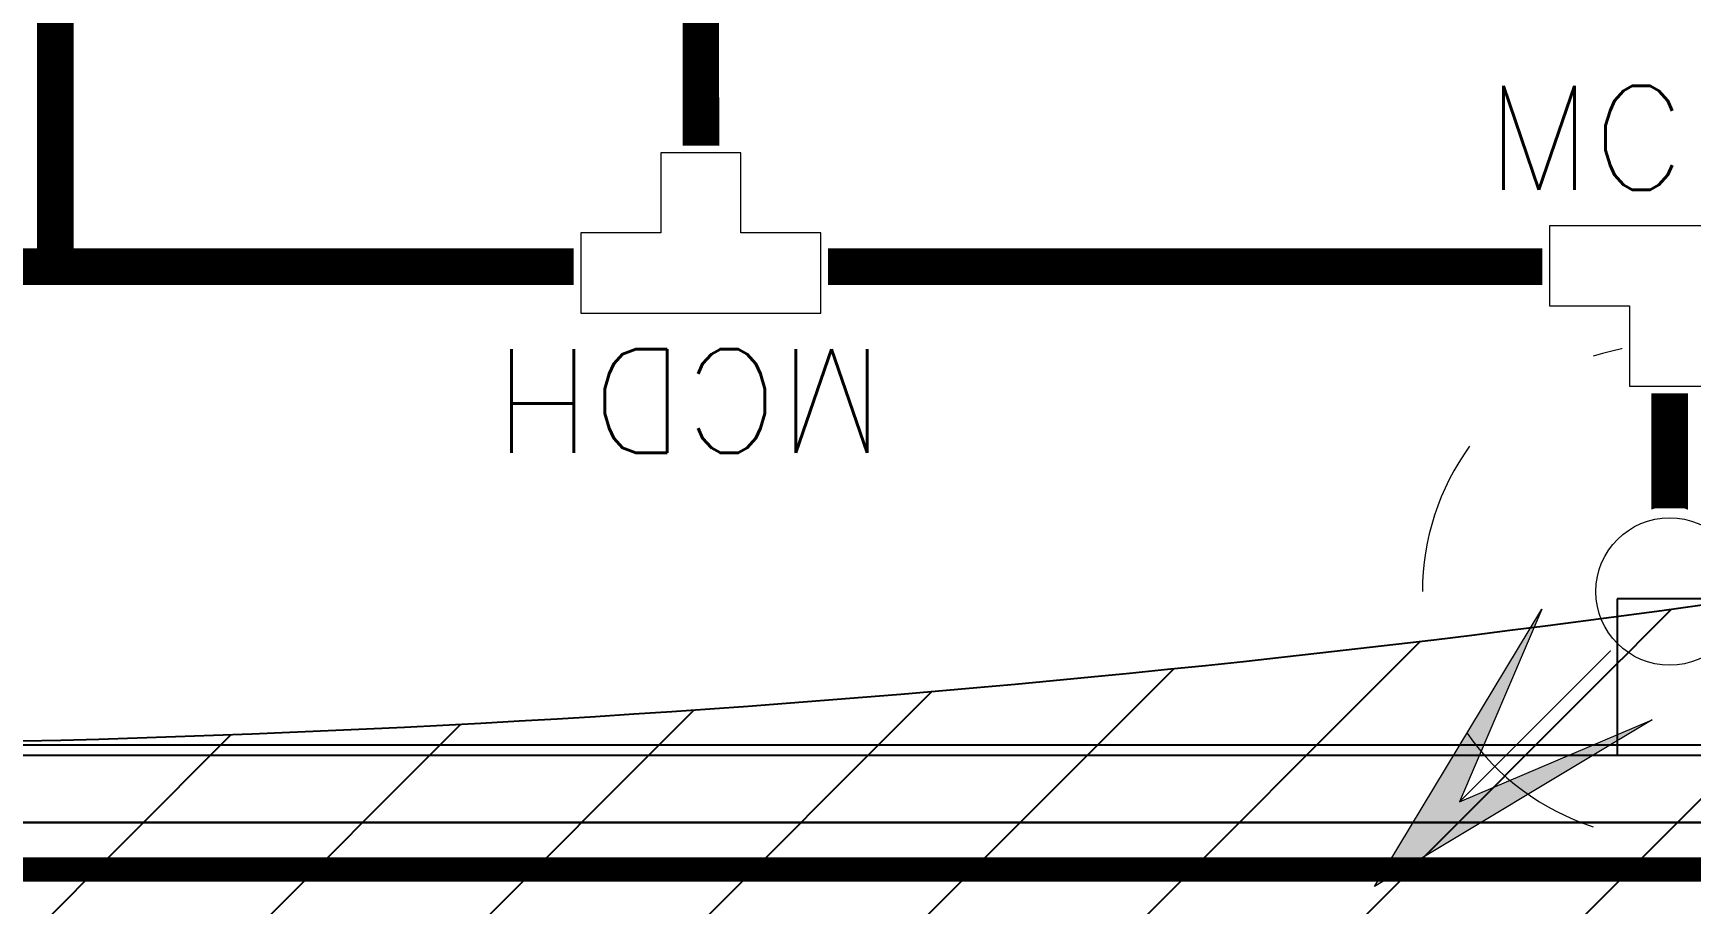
# Model space of a CAD drawing. Header units: millimetres. Extents: x -107267 to 109426, y -98906 to 83910.
# Drawn here: x -7410 to -4013, y -166 to 1616 of the extents above; entities that cross this region are included whole.
import ezdxf
from ezdxf.enums import TextEntityAlignment as Align

# ---------------------------------------------------------------- set-up
doc = ezdxf.new("R2010")
doc.units = ezdxf.units.MM
doc.linetypes.add('ACAD_ISO10W100', pattern=[18, 12, -3, 0, -3])
doc.linetypes.add('ACAD_ISO12W100', pattern=[21, 12, -3, 0, -3, 0, -3])
for name, color, linetype in [('00 - ZONA DE PROTEÇÃO', 4, 'Continuous'), ('00 - Zona de proteção 2d', 4, 'Continuous'), ('Front View-MISC', 7, 'Continuous'), ('Front View-STEEL', 9, 'Continuous'), ('Top (Plan) View-MISC', 7, 'Continuous')]:
    doc.layers.add(name, color=color, linetype=linetype)
for name, color, linetype, lineweight in [('000-M3G-MALHA NOVA', 5, 'ACAD_ISO10W100', 0), ('00_m3g_spda.capt_novo', 5, 'Continuous', 9), ('00_m3g_spda_ater_cabo50', 1, 'Continuous', 9)]:
    doc.layers.add(name, color=color, linetype=linetype, lineweight=lineweight)
doc.styles.add('PDR2.0', font='romans.shx', dxfattribs={"height": 2})

# ---------------------------------------------------------------- blocks, each defined once
blk = doc.blocks.new('*U24')
at = {"lineweight": 9, "style": 'PDR2.0'}
blk.add_text('MCDH', height=1.7, dxfattribs=at).set_placement((-3.015, 1.248))
at = {"color": 255, "lineweight": 0}
blk.add_wipeout([(-2.085, 0.773), (-2.085, -0.773), (-0.773, -0.773), (-0.773, -2.085), (0.773, -2.085), (0.773, -0.773), (2.085, -0.773), (2.085, 0.773)], dxfattribs=at)
at = {"lineweight": 9}
blk.add_lwpolyline([(-0.656, -0.656), (-0.656, -1.968), (0.656, -1.968), (0.656, -0.656), (1.968, -0.656), (1.968, 0.656), (0.656, 0.656), (-0.656, 0.656), (-1.968, 0.656), (-1.968, -0.656)], close=True, dxfattribs=at)
blk = doc.blocks.new('*U274')
at = {"lineweight": 9}
h = blk.add_hatch(color=256, dxfattribs=at)
h.dxf.hatch_style = 1
h.paths.add_polyline_path([(-4.834, -4.833), (-2.095, -0.287), (-3.443, -3.444), (-0.284, -2.101)])
for p, q in [((0, 0), (3.796, 3.792)), ((-3.443, -3.444), (-0.854, -0.856))]:
    blk.add_line(p, q, dxfattribs=at)
blk.add_lwpolyline([(-4.834, -4.833), (-2.095, -0.287), (-3.443, -3.444), (-0.284, -2.101)], close=True, dxfattribs=at)
for start, end in [(72, 108), (144, 180), (0, 36), (214.9534, 252), (288, 324)]:
    blk.add_arc((0, 0), 4.051, start, end, dxfattribs=at)
at = {"layer": '00_m3g_spda_ater_cabo50', "linetype": 'ACAD_ISO12W100', "ltscale": 75, "const_width": 0.375}
blk.add_lwpolyline([(0, 0), (-0.597, 0)], dxfattribs=at)
blk.add_attdef('METROS', text='', height=1.7).set_placement((-4.913, 3.845), align=Align.BOTTOM_LEFT)
at = {"color": 255, "lineweight": 0}
blk.add_wipeout([(0.24, -1.362), (0.692, -1.198), (1.059, -0.889), (1.3, -0.473), (1.383, 0), (1.3, 0.473), (1.059, 0.889), (0.692, 1.198), (0.24, 1.362), (-0.24, 1.362), (-0.692, 1.198), (-1.059, 0.889), (-1.3, 0.473), (-1.383, 0), (-1.3, -0.473), (-1.059, -0.889), (-0.692, -1.198), (-0.24, -1.362)], dxfattribs=at)
at = {"lineweight": 9}
blk.add_circle((0, 0), 1.208, dxfattribs=at)
blk = doc.blocks.new('*U326')
at = {"layer": 'Top (Plan) View-MISC', "color": 0, "linetype": 'ByBlock', "lineweight": -2}
for p, q in [((-3964.8, 458.1), (-4164.8, 458.1)), ((-4164.8, 458.1), (-4164.8, 138.1)), ((-3964.8, 138.1), (-3964.8, 458.1))]:
    blk.add_line(p, q, dxfattribs=at)
blk = doc.blocks.new('*U482')
at = {"layer": 'Top (Plan) View-MISC', "color": 0, "linetype": 'ByBlock', "lineweight": -2}
blk.add_line((-21187.7, 138.1), (23428.9, 138.1), dxfattribs=at)
blk = doc.blocks.new('*U1067')
at = {"layer": 'Top (Plan) View-MISC', "color": 0, "linetype": 'ByBlock', "lineweight": -2}
blk.add_line((23207.9, 158.1), (-17567.7, 158.1), dxfattribs=at)
blk = doc.blocks.new('*U1206')
at = {"layer": 'Front View-MISC', "color": 0, "linetype": 'ByBlock', "lineweight": -2}
for p, q in [((-4164.5, 0, 3450), (-3964.5, 0, 3450)), ((-4164.5, 0), (-4164.5, 0, 3450)), ((-3964.5, 0, 1321.3), (-3964.5, 0, 3450))]:
    blk.add_line(p, q, dxfattribs=at)
blk = doc.blocks.new('*U1213')
at = {"layer": 'Front View-MISC', "color": 0, "linetype": 'ByBlock', "lineweight": -2}
for p, q in [((-8464, 0, 3172), (-4165.6, 0, 3172)), ((-4165.6, 0, 1272), (-8464, 0, 1272)), ((-4165.6, 0, 3172), (-4165.6, 0, 1272))]:
    blk.add_line(p, q, dxfattribs=at)
blk = doc.blocks.new('*U1222')
at = {"layer": 'Front View-MISC', "color": 0, "linetype": 'ByBlock', "lineweight": -2}
for p, q in [((-13407.5, 0, 3450), (23648.9, 0, 3450)), ((-13407.5, 0, 4300), (23648.9, 0, 4300))]:
    blk.add_line(p, q, dxfattribs=at)
blk = doc.blocks.new('*U1247')
at = {"layer": 'Front View-MISC', "color": 0, "linetype": 'ByBlock', "lineweight": -2}
for p, q in [((-4164.5, 0, 3172), (-8464, 0, 3172)), ((-7429, 0, 2237), (-6339, 0, 2237)), ((-7429, 0, 3102), (-6339, 0, 3102)), ((-5199, 0, 2187), (-7429, 0, 2187)), ((-6339, 0, 2237), (-6339, 0, 3102)), ((-6289, 0, 2237), (-5199, 0, 2237)), ((-6289, 0, 3102), (-6289, 0, 2237)), ((-6289, 0, 3102), (-5199, 0, 3102)), ((-5199, 0, 1322), (-5149, 0, 1322)), ((-5199, 0, 1322), (-5199, 0, 2187)), ((-5199, 0, 2237), (-5199, 0, 3102)), ((-5149, 0, 2187), (-5149, 0, 1322)), ((-4234, 0, 2187), (-5149, 0, 2187)), ((-5149, 0, 3102), (-5149, 0, 2237)), ((-5149, 0, 3102), (-4234, 0, 3102)), ((-5149, 0, 2237), (-4234, 0, 2237)), ((-4234, 0, 1322), (-4164.5, 0, 1322)), ((-4234, 0, 2187), (-4234, 0, 1322)), ((-4234, 0, 3102), (-4234, 0, 2237))]:
    blk.add_line(p, q, dxfattribs=at)
blk = doc.blocks.new('*U1248')
at = {"layer": 'Front View-MISC', "color": 0, "linetype": 'ByBlock', "lineweight": -2}
for p, q in [((-4165.6, 0, 1272), (-8464.5, 0, 1272)), ((-8464.5, 0, 1322), (-4165.6, 0, 1322)), ((-4165.6, 0, 1322), (-4165.6, 0, 1272))]:
    blk.add_line(p, q, dxfattribs=at)
blk = doc.blocks.new('*U1249')
at = {"layer": 'Front View-MISC', "color": 0, "linetype": 'ByBlock', "lineweight": -2}
for p, q in [((-6339, 0, 1322), (-6339, 0, 2237)), ((-6289, 0, 1322), (-6339, 0, 1322)), ((-6339, 0, 2237), (-6289, 0, 2237)), ((-6289, 0, 2237), (-6289, 0, 1322))]:
    blk.add_line(p, q, dxfattribs=at)
blk = doc.blocks.new('*U1306')
at = {"layer": 'Front View-MISC', "color": 0, "linetype": 'ByBlock', "lineweight": -2}
for p, q in [((-7396.7, 0, 5158), (-7356, 0, 5158)), ((-7334.8, 0, 5158), (-7294.1, 0, 5158)), ((-7272.9, 0, 5158), (-7232.2, 0, 5158)), ((-7211, 0, 5158), (-7170.3, 0, 5158)), ((-7149.1, 0, 5158), (-7108.4, 0, 5158)), ((-7087.2, 0, 5158), (-7046.5, 0, 5158)), ((-7025.3, 0, 5158), (-6984.6, 0, 5158)), ((-6963.4, 0, 5158), (-6922.7, 0, 5158)), ((-6901.5, 0, 5158), (-6860.8, 0, 5158)), ((-6839.6, 0, 5158), (-6798.9, 0, 5158)), ((-6777.7, 0, 5158), (-6737, 0, 5158)), ((-6715.8, 0, 5158), (-6675.1, 0, 5158)), ((-6653.9, 0, 5158), (-6613.2, 0, 5158)), ((-6592, 0, 5158), (-6551.3, 0, 5158)), ((-6530.1, 0, 5158), (-6489.4, 0, 5158)), ((-6468.2, 0, 5158), (-6427.5, 0, 5158)), ((-6406.3, 0, 5158), (-6365.6, 0, 5158)), ((-6344.4, 0, 5158), (-6303.7, 0, 5158)), ((-6282.5, 0, 5158), (-6241.9, 0, 5158)), ((-6220.6, 0, 5158), (-6180, 0, 5158)), ((-6158.7, 0, 5158), (-6118.1, 0, 5158)), ((-6096.8, 0, 5158), (-6056.2, 0, 5158)), ((-6034.9, 0, 5158), (-5994.3, 0, 5158)), ((-5973, 0, 5158), (-5932.4, 0, 5158)), ((-5911.1, 0, 5158), (-5870.5, 0, 5158)), ((-5849.3, 0, 5158), (-5808.6, 0, 5158)), ((-5787.4, 0, 5158), (-5746.7, 0, 5158)), ((-5725.5, 0, 5158), (-5684.8, 0, 5158)), ((-5663.6, 0, 5158), (-5622.9, 0, 5158)), ((-5601.7, 0, 5158), (-5561, 0, 5158)), ((-5539.8, 0, 5158), (-5499.1, 0, 5158)), ((-5477.9, 0, 5158), (-5437.2, 0, 5158)), ((-5416, 0, 5158), (-5375.3, 0, 5158)), ((-5354.1, 0, 5158), (-5313.4, 0, 5158)), ((-5292.2, 0, 5158), (-5251.5, 0, 5158)), ((-5230.3, 0, 5158), (-5189.6, 0, 5158)), ((-5168.4, 0, 5158), (-5127.7, 0, 5158)), ((-5106.5, 0, 5158), (-5065.8, 0, 5158)), ((-5044.6, 0, 5158), (-5003.9, 0, 5158)), ((-4982.7, 0, 5158), (-4942, 0, 5158)), ((-4920.8, 0, 5158), (-4880.1, 0, 5158)), ((-4858.9, 0, 5158), (-4818.2, 0, 5158)), ((-4797, 0, 5158), (-4756.3, 0, 5158)), ((-4735.1, 0, 5158), (-4694.4, 0, 5158)), ((-4673.2, 0, 5158), (-4632.5, 0, 5158)), ((-4611.3, 0, 5158), (-4570.6, 0, 5158)), ((-4549.4, 0, 5158), (-4508.7, 0, 5158)), ((-4487.5, 0, 5158), (-4446.8, 0, 5158)), ((-4425.6, 0, 5158), (-4384.9, 0, 5158)), ((-4363.7, 0, 5158), (-4323, 0, 5158)), ((-4301.8, 0, 5158), (-4261.1, 0, 5158)), ((-4239.9, 0, 5158), (-4199.2, 0, 5158)), ((-4178, 0, 5158), (-4137.3, 0, 5158)), ((-4116.1, 0, 5158), (-4075.4, 0, 5158)), ((-4054.2, 0, 5158), (-4013.5, 0, 5158))]:
    blk.add_line(p, q, dxfattribs=at)
blk = doc.blocks.new('*U1753')
at = {"layer": 'Front View-MISC', "color": 0, "linetype": 'ByBlock', "lineweight": -2}
for p, q in [((-4075.4, 0, 5166.4), (-4075.4, 0, 4300)), ((-4075.4, 0, 5166.4), (-4054.2, 0, 5166.4)), ((-4054.2, 0, 5166.4), (-4054.2, 0, 4300))]:
    blk.add_line(p, q, dxfattribs=at)
blk = doc.blocks.new('*U1754')
at = {"layer": 'Front View-MISC', "color": 0, "linetype": 'ByBlock', "lineweight": -2}
for p, q in [((-4137.3, 0, 5166.4), (-4137.3, 0, 4300)), ((-4137.3, 0, 5166.4), (-4116.1, 0, 5166.4)), ((-4116.1, 0, 5166.4), (-4116.1, 0, 4300))]:
    blk.add_line(p, q, dxfattribs=at)
blk = doc.blocks.new('*U1755')
at = {"layer": 'Front View-MISC', "color": 0, "linetype": 'ByBlock', "lineweight": -2}
for p, q in [((-4199.2, 0, 5166.4), (-4199.2, 0, 4300)), ((-4199.2, 0, 5166.4), (-4178, 0, 5166.4)), ((-4178, 0, 5166.4), (-4178, 0, 4300))]:
    blk.add_line(p, q, dxfattribs=at)
blk = doc.blocks.new('*U1756')
at = {"layer": 'Front View-MISC', "color": 0, "linetype": 'ByBlock', "lineweight": -2}
for p, q in [((-4261.1, 0, 5166.4), (-4261.1, 0, 4300)), ((-4261.1, 0, 5166.4), (-4239.9, 0, 5166.4)), ((-4239.9, 0, 5166.4), (-4239.9, 0, 4300))]:
    blk.add_line(p, q, dxfattribs=at)
blk = doc.blocks.new('*U1757')
at = {"layer": 'Front View-MISC', "color": 0, "linetype": 'ByBlock', "lineweight": -2}
for p, q in [((-4323, 0, 5166.4), (-4323, 0, 4300)), ((-4323, 0, 5166.4), (-4301.8, 0, 5166.4)), ((-4301.8, 0, 5166.4), (-4301.8, 0, 4300))]:
    blk.add_line(p, q, dxfattribs=at)
blk = doc.blocks.new('*U1758')
at = {"layer": 'Front View-MISC', "color": 0, "linetype": 'ByBlock', "lineweight": -2}
for p, q in [((-4384.9, 0, 5166.4), (-4384.9, 0, 4300)), ((-4384.9, 0, 5166.4), (-4363.7, 0, 5166.4)), ((-4363.7, 0, 5166.4), (-4363.7, 0, 4300))]:
    blk.add_line(p, q, dxfattribs=at)
blk = doc.blocks.new('*U1759')
at = {"layer": 'Front View-MISC', "color": 0, "linetype": 'ByBlock', "lineweight": -2}
for p, q in [((-4446.8, 0, 5166.4), (-4446.8, 0, 4300)), ((-4446.8, 0, 5166.4), (-4425.6, 0, 5166.4)), ((-4425.6, 0, 5166.4), (-4425.6, 0, 4300))]:
    blk.add_line(p, q, dxfattribs=at)
blk = doc.blocks.new('*U1760')
at = {"layer": 'Front View-MISC', "color": 0, "linetype": 'ByBlock', "lineweight": -2}
for p, q in [((-4508.7, 0, 5166.4), (-4508.7, 0, 4300)), ((-4508.7, 0, 5166.4), (-4487.5, 0, 5166.4)), ((-4487.5, 0, 5166.4), (-4487.5, 0, 4300))]:
    blk.add_line(p, q, dxfattribs=at)
blk = doc.blocks.new('*U1761')
at = {"layer": 'Front View-MISC', "color": 0, "linetype": 'ByBlock', "lineweight": -2}
for p, q in [((-4570.6, 0, 5166.4), (-4570.6, 0, 4300)), ((-4570.6, 0, 5166.4), (-4549.4, 0, 5166.4)), ((-4549.4, 0, 5166.4), (-4549.4, 0, 4300))]:
    blk.add_line(p, q, dxfattribs=at)
blk = doc.blocks.new('*U1762')
at = {"layer": 'Front View-MISC', "color": 0, "linetype": 'ByBlock', "lineweight": -2}
for p, q in [((-4632.5, 0, 5166.4), (-4632.5, 0, 4300)), ((-4632.5, 0, 5166.4), (-4611.3, 0, 5166.4)), ((-4611.3, 0, 5166.4), (-4611.3, 0, 4300))]:
    blk.add_line(p, q, dxfattribs=at)
blk = doc.blocks.new('*U1763')
at = {"layer": 'Front View-MISC', "color": 0, "linetype": 'ByBlock', "lineweight": -2}
for p, q in [((-4694.4, 0, 5166.4), (-4694.4, 0, 4300)), ((-4694.4, 0, 5166.4), (-4673.2, 0, 5166.4)), ((-4673.2, 0, 5166.4), (-4673.2, 0, 4300))]:
    blk.add_line(p, q, dxfattribs=at)
blk = doc.blocks.new('*U1764')
at = {"layer": 'Front View-MISC', "color": 0, "linetype": 'ByBlock', "lineweight": -2}
for p, q in [((-4756.3, 0, 5166.4), (-4756.3, 0, 4300)), ((-4756.3, 0, 5166.4), (-4735.1, 0, 5166.4)), ((-4735.1, 0, 5166.4), (-4735.1, 0, 4300))]:
    blk.add_line(p, q, dxfattribs=at)
blk = doc.blocks.new('*U1765')
at = {"layer": 'Front View-MISC', "color": 0, "linetype": 'ByBlock', "lineweight": -2}
for p, q in [((-4818.2, 0, 5166.4), (-4818.2, 0, 4300)), ((-4818.2, 0, 5166.4), (-4797, 0, 5166.4)), ((-4797, 0, 5166.4), (-4797, 0, 4300))]:
    blk.add_line(p, q, dxfattribs=at)
blk = doc.blocks.new('*U1766')
at = {"layer": 'Front View-MISC', "color": 0, "linetype": 'ByBlock', "lineweight": -2}
for p, q in [((-4880.1, 0, 5166.4), (-4880.1, 0, 4300)), ((-4880.1, 0, 5166.4), (-4858.9, 0, 5166.4)), ((-4858.9, 0, 5166.4), (-4858.9, 0, 4300))]:
    blk.add_line(p, q, dxfattribs=at)
blk = doc.blocks.new('*U1767')
at = {"layer": 'Front View-MISC', "color": 0, "linetype": 'ByBlock', "lineweight": -2}
for p, q in [((-4942, 0, 5166.4), (-4942, 0, 4300)), ((-4942, 0, 5166.4), (-4920.8, 0, 5166.4)), ((-4920.8, 0, 5166.4), (-4920.8, 0, 4300))]:
    blk.add_line(p, q, dxfattribs=at)
blk = doc.blocks.new('*U1768')
at = {"layer": 'Front View-MISC', "color": 0, "linetype": 'ByBlock', "lineweight": -2}
for p, q in [((-5003.9, 0, 5166.4), (-5003.9, 0, 4300)), ((-5003.9, 0, 5166.4), (-4982.7, 0, 5166.4)), ((-4982.7, 0, 5166.4), (-4982.7, 0, 4300))]:
    blk.add_line(p, q, dxfattribs=at)
blk = doc.blocks.new('*U1769')
at = {"layer": 'Front View-MISC', "color": 0, "linetype": 'ByBlock', "lineweight": -2}
for p, q in [((-5065.8, 0, 5166.4), (-5065.8, 0, 4300)), ((-5065.8, 0, 5166.4), (-5044.6, 0, 5166.4)), ((-5044.6, 0, 5166.4), (-5044.6, 0, 4300))]:
    blk.add_line(p, q, dxfattribs=at)
blk = doc.blocks.new('*U1770')
at = {"layer": 'Front View-MISC', "color": 0, "linetype": 'ByBlock', "lineweight": -2}
for p, q in [((-5127.7, 0, 5166.4), (-5127.7, 0, 4300)), ((-5127.7, 0, 5166.4), (-5106.5, 0, 5166.4)), ((-5106.5, 0, 5166.4), (-5106.5, 0, 4300))]:
    blk.add_line(p, q, dxfattribs=at)
blk = doc.blocks.new('*U1771')
at = {"layer": 'Front View-MISC', "color": 0, "linetype": 'ByBlock', "lineweight": -2}
for p, q in [((-5189.6, 0, 5166.4), (-5189.6, 0, 4300)), ((-5189.6, 0, 5166.4), (-5168.4, 0, 5166.4)), ((-5168.4, 0, 5166.4), (-5168.4, 0, 4300))]:
    blk.add_line(p, q, dxfattribs=at)
blk = doc.blocks.new('*U1772')
at = {"layer": 'Front View-MISC', "color": 0, "linetype": 'ByBlock', "lineweight": -2}
for p, q in [((-5251.5, 0, 5166.4), (-5251.5, 0, 4300)), ((-5251.5, 0, 5166.4), (-5230.3, 0, 5166.4)), ((-5230.3, 0, 5166.4), (-5230.3, 0, 4300))]:
    blk.add_line(p, q, dxfattribs=at)
blk = doc.blocks.new('*U1773')
at = {"layer": 'Front View-MISC', "color": 0, "linetype": 'ByBlock', "lineweight": -2}
for p, q in [((-5313.4, 0, 5166.4), (-5313.4, 0, 4300)), ((-5313.4, 0, 5166.4), (-5292.2, 0, 5166.4)), ((-5292.2, 0, 5166.4), (-5292.2, 0, 4300))]:
    blk.add_line(p, q, dxfattribs=at)
blk = doc.blocks.new('*U1774')
at = {"layer": 'Front View-MISC', "color": 0, "linetype": 'ByBlock', "lineweight": -2}
for p, q in [((-5375.3, 0, 5166.4), (-5375.3, 0, 4300)), ((-5375.3, 0, 5166.4), (-5354.1, 0, 5166.4)), ((-5354.1, 0, 5166.4), (-5354.1, 0, 4300))]:
    blk.add_line(p, q, dxfattribs=at)
blk = doc.blocks.new('*U1775')
at = {"layer": 'Front View-MISC', "color": 0, "linetype": 'ByBlock', "lineweight": -2}
for p, q in [((-5437.2, 0, 5166.4), (-5437.2, 0, 4300)), ((-5437.2, 0, 5166.4), (-5416, 0, 5166.4)), ((-5416, 0, 5166.4), (-5416, 0, 4300))]:
    blk.add_line(p, q, dxfattribs=at)
blk = doc.blocks.new('*U1776')
at = {"layer": 'Front View-MISC', "color": 0, "linetype": 'ByBlock', "lineweight": -2}
for p, q in [((-5499.1, 0, 5166.4), (-5499.1, 0, 4300)), ((-5499.1, 0, 5166.4), (-5477.9, 0, 5166.4)), ((-5477.9, 0, 5166.4), (-5477.9, 0, 4300))]:
    blk.add_line(p, q, dxfattribs=at)
blk = doc.blocks.new('*U1777')
at = {"layer": 'Front View-MISC', "color": 0, "linetype": 'ByBlock', "lineweight": -2}
for p, q in [((-5561, 0, 5166.4), (-5561, 0, 4300)), ((-5561, 0, 5166.4), (-5539.8, 0, 5166.4)), ((-5539.8, 0, 5166.4), (-5539.8, 0, 4300))]:
    blk.add_line(p, q, dxfattribs=at)
blk = doc.blocks.new('*U1778')
at = {"layer": 'Front View-MISC', "color": 0, "linetype": 'ByBlock', "lineweight": -2}
for p, q in [((-5622.9, 0, 5166.4), (-5622.9, 0, 4300)), ((-5622.9, 0, 5166.4), (-5601.7, 0, 5166.4)), ((-5601.7, 0, 5166.4), (-5601.7, 0, 4300))]:
    blk.add_line(p, q, dxfattribs=at)
blk = doc.blocks.new('*U1779')
at = {"layer": 'Front View-MISC', "color": 0, "linetype": 'ByBlock', "lineweight": -2}
for p, q in [((-5684.8, 0, 5166.4), (-5684.8, 0, 4300)), ((-5684.8, 0, 5166.4), (-5663.6, 0, 5166.4)), ((-5663.6, 0, 5166.4), (-5663.6, 0, 4300))]:
    blk.add_line(p, q, dxfattribs=at)
blk = doc.blocks.new('*U1780')
at = {"layer": 'Front View-MISC', "color": 0, "linetype": 'ByBlock', "lineweight": -2}
for p, q in [((-5746.7, 0, 5166.4), (-5746.7, 0, 4300)), ((-5746.7, 0, 5166.4), (-5725.5, 0, 5166.4)), ((-5725.5, 0, 5166.4), (-5725.5, 0, 4300))]:
    blk.add_line(p, q, dxfattribs=at)
blk = doc.blocks.new('*U1781')
at = {"layer": 'Front View-MISC', "color": 0, "linetype": 'ByBlock', "lineweight": -2}
for p, q in [((-5808.6, 0, 5166.4), (-5808.6, 0, 4300)), ((-5808.6, 0, 5166.4), (-5787.4, 0, 5166.4)), ((-5787.4, 0, 5166.4), (-5787.4, 0, 4300))]:
    blk.add_line(p, q, dxfattribs=at)
blk = doc.blocks.new('*U1782')
at = {"layer": 'Front View-MISC', "color": 0, "linetype": 'ByBlock', "lineweight": -2}
for p, q in [((-5870.5, 0, 5166.4), (-5870.5, 0, 4300)), ((-5870.5, 0, 5166.4), (-5849.3, 0, 5166.4)), ((-5849.3, 0, 5166.4), (-5849.3, 0, 4300))]:
    blk.add_line(p, q, dxfattribs=at)
blk = doc.blocks.new('*U1783')
at = {"layer": 'Front View-MISC', "color": 0, "linetype": 'ByBlock', "lineweight": -2}
for p, q in [((-5932.4, 0, 5166.4), (-5932.4, 0, 4300)), ((-5932.4, 0, 5166.4), (-5911.1, 0, 5166.4)), ((-5911.1, 0, 5166.4), (-5911.1, 0, 4300))]:
    blk.add_line(p, q, dxfattribs=at)
blk = doc.blocks.new('*U1784')
at = {"layer": 'Front View-MISC', "color": 0, "linetype": 'ByBlock', "lineweight": -2}
for p, q in [((-5994.3, 0, 5166.4), (-5994.3, 0, 4300)), ((-5994.3, 0, 5166.4), (-5973, 0, 5166.4)), ((-5973, 0, 5166.4), (-5973, 0, 4300))]:
    blk.add_line(p, q, dxfattribs=at)
blk = doc.blocks.new('*U1785')
at = {"layer": 'Front View-MISC', "color": 0, "linetype": 'ByBlock', "lineweight": -2}
for p, q in [((-6056.2, 0, 5166.4), (-6056.2, 0, 4300)), ((-6056.2, 0, 5166.4), (-6034.9, 0, 5166.4)), ((-6034.9, 0, 5166.4), (-6034.9, 0, 4300))]:
    blk.add_line(p, q, dxfattribs=at)
blk = doc.blocks.new('*U1786')
at = {"layer": 'Front View-MISC', "color": 0, "linetype": 'ByBlock', "lineweight": -2}
for p, q in [((-6118.1, 0, 5166.4), (-6118.1, 0, 4300)), ((-6118.1, 0, 5166.4), (-6096.8, 0, 5166.4)), ((-6096.8, 0, 5166.4), (-6096.8, 0, 4300))]:
    blk.add_line(p, q, dxfattribs=at)
blk = doc.blocks.new('*U1787')
at = {"layer": 'Front View-MISC', "color": 0, "linetype": 'ByBlock', "lineweight": -2}
for p, q in [((-6180, 0, 5166.4), (-6180, 0, 4300)), ((-6180, 0, 5166.4), (-6158.7, 0, 5166.4)), ((-6158.7, 0, 5166.4), (-6158.7, 0, 4300))]:
    blk.add_line(p, q, dxfattribs=at)
blk = doc.blocks.new('*U1788')
at = {"layer": 'Front View-MISC', "color": 0, "linetype": 'ByBlock', "lineweight": -2}
for p, q in [((-6241.9, 0, 5166.4), (-6241.9, 0, 4300)), ((-6241.9, 0, 5166.4), (-6220.6, 0, 5166.4)), ((-6220.6, 0, 5166.4), (-6220.6, 0, 4300))]:
    blk.add_line(p, q, dxfattribs=at)
blk = doc.blocks.new('*U1789')
at = {"layer": 'Front View-MISC', "color": 0, "linetype": 'ByBlock', "lineweight": -2}
for p, q in [((-6303.7, 0, 5166.4), (-6303.7, 0, 4300)), ((-6303.7, 0, 5166.4), (-6282.5, 0, 5166.4)), ((-6282.5, 0, 5166.4), (-6282.5, 0, 4300))]:
    blk.add_line(p, q, dxfattribs=at)
blk = doc.blocks.new('*U1790')
at = {"layer": 'Front View-MISC', "color": 0, "linetype": 'ByBlock', "lineweight": -2}
for p, q in [((-6365.6, 0, 5166.4), (-6365.6, 0, 4300)), ((-6365.6, 0, 5166.4), (-6344.4, 0, 5166.4)), ((-6344.4, 0, 5166.4), (-6344.4, 0, 4300))]:
    blk.add_line(p, q, dxfattribs=at)
blk = doc.blocks.new('*U1791')
at = {"layer": 'Front View-MISC', "color": 0, "linetype": 'ByBlock', "lineweight": -2}
for p, q in [((-6427.5, 0, 5166.4), (-6427.5, 0, 4300)), ((-6427.5, 0, 5166.4), (-6406.3, 0, 5166.4)), ((-6406.3, 0, 5166.4), (-6406.3, 0, 4300))]:
    blk.add_line(p, q, dxfattribs=at)
blk = doc.blocks.new('*U1792')
at = {"layer": 'Front View-MISC', "color": 0, "linetype": 'ByBlock', "lineweight": -2}
for p, q in [((-6489.4, 0, 5166.4), (-6489.4, 0, 4300)), ((-6489.4, 0, 5166.4), (-6468.2, 0, 5166.4)), ((-6468.2, 0, 5166.4), (-6468.2, 0, 4300))]:
    blk.add_line(p, q, dxfattribs=at)
blk = doc.blocks.new('*U1793')
at = {"layer": 'Front View-MISC', "color": 0, "linetype": 'ByBlock', "lineweight": -2}
for p, q in [((-6551.3, 0, 5166.4), (-6551.3, 0, 4300)), ((-6551.3, 0, 5166.4), (-6530.1, 0, 5166.4)), ((-6530.1, 0, 5166.4), (-6530.1, 0, 4300))]:
    blk.add_line(p, q, dxfattribs=at)
blk = doc.blocks.new('*U1794')
at = {"layer": 'Front View-MISC', "color": 0, "linetype": 'ByBlock', "lineweight": -2}
for p, q in [((-6613.2, 0, 5166.4), (-6613.2, 0, 4300)), ((-6613.2, 0, 5166.4), (-6592, 0, 5166.4)), ((-6592, 0, 5166.4), (-6592, 0, 4300))]:
    blk.add_line(p, q, dxfattribs=at)
blk = doc.blocks.new('*U1795')
at = {"layer": 'Front View-MISC', "color": 0, "linetype": 'ByBlock', "lineweight": -2}
for p, q in [((-6675.1, 0, 5166.4), (-6675.1, 0, 4300)), ((-6675.1, 0, 5166.4), (-6653.9, 0, 5166.4)), ((-6653.9, 0, 5166.4), (-6653.9, 0, 4300))]:
    blk.add_line(p, q, dxfattribs=at)
blk = doc.blocks.new('*U1796')
at = {"layer": 'Front View-MISC', "color": 0, "linetype": 'ByBlock', "lineweight": -2}
for p, q in [((-6737, 0, 5166.4), (-6737, 0, 4300)), ((-6737, 0, 5166.4), (-6715.8, 0, 5166.4)), ((-6715.8, 0, 5166.4), (-6715.8, 0, 4300))]:
    blk.add_line(p, q, dxfattribs=at)
blk = doc.blocks.new('*U1797')
at = {"layer": 'Front View-MISC', "color": 0, "linetype": 'ByBlock', "lineweight": -2}
for p, q in [((-6798.9, 0, 5166.4), (-6798.9, 0, 4300)), ((-6798.9, 0, 5166.4), (-6777.7, 0, 5166.4)), ((-6777.7, 0, 5166.4), (-6777.7, 0, 4300))]:
    blk.add_line(p, q, dxfattribs=at)
blk = doc.blocks.new('*U1798')
at = {"layer": 'Front View-MISC', "color": 0, "linetype": 'ByBlock', "lineweight": -2}
for p, q in [((-6860.8, 0, 5166.4), (-6860.8, 0, 4300)), ((-6860.8, 0, 5166.4), (-6839.6, 0, 5166.4)), ((-6839.6, 0, 5166.4), (-6839.6, 0, 4300))]:
    blk.add_line(p, q, dxfattribs=at)
blk = doc.blocks.new('*U1799')
at = {"layer": 'Front View-MISC', "color": 0, "linetype": 'ByBlock', "lineweight": -2}
for p, q in [((-6922.7, 0, 5166.4), (-6922.7, 0, 4300)), ((-6922.7, 0, 5166.4), (-6901.5, 0, 5166.4)), ((-6901.5, 0, 5166.4), (-6901.5, 0, 4300))]:
    blk.add_line(p, q, dxfattribs=at)
blk = doc.blocks.new('*U1800')
at = {"layer": 'Front View-MISC', "color": 0, "linetype": 'ByBlock', "lineweight": -2}
for p, q in [((-6984.6, 0, 5166.4), (-6984.6, 0, 4300)), ((-6984.6, 0, 5166.4), (-6963.4, 0, 5166.4)), ((-6963.4, 0, 5166.4), (-6963.4, 0, 4300))]:
    blk.add_line(p, q, dxfattribs=at)
blk = doc.blocks.new('*U1801')
at = {"layer": 'Front View-MISC', "color": 0, "linetype": 'ByBlock', "lineweight": -2}
for p, q in [((-7046.5, 0, 5166.4), (-7046.5, 0, 4300)), ((-7046.5, 0, 5166.4), (-7025.3, 0, 5166.4)), ((-7025.3, 0, 5166.4), (-7025.3, 0, 4300))]:
    blk.add_line(p, q, dxfattribs=at)
blk = doc.blocks.new('*U1802')
at = {"layer": 'Front View-MISC', "color": 0, "linetype": 'ByBlock', "lineweight": -2}
for p, q in [((-7108.4, 0, 5166.4), (-7108.4, 0, 4300)), ((-7108.4, 0, 5166.4), (-7087.2, 0, 5166.4)), ((-7087.2, 0, 5166.4), (-7087.2, 0, 4300))]:
    blk.add_line(p, q, dxfattribs=at)
blk = doc.blocks.new('*U1803')
at = {"layer": 'Front View-MISC', "color": 0, "linetype": 'ByBlock', "lineweight": -2}
for p, q in [((-7170.3, 0, 5166.4), (-7170.3, 0, 4300)), ((-7170.3, 0, 5166.4), (-7149.1, 0, 5166.4)), ((-7149.1, 0, 5166.4), (-7149.1, 0, 4300))]:
    blk.add_line(p, q, dxfattribs=at)
blk = doc.blocks.new('*U1804')
at = {"layer": 'Front View-MISC', "color": 0, "linetype": 'ByBlock', "lineweight": -2}
for p, q in [((-7232.2, 0, 5166.4), (-7232.2, 0, 4300)), ((-7232.2, 0, 5166.4), (-7211, 0, 5166.4)), ((-7211, 0, 5166.4), (-7211, 0, 4300))]:
    blk.add_line(p, q, dxfattribs=at)
blk = doc.blocks.new('*U1805')
at = {"layer": 'Front View-MISC', "color": 0, "linetype": 'ByBlock', "lineweight": -2}
for p, q in [((-7294.1, 0, 5166.4), (-7294.1, 0, 4300)), ((-7294.1, 0, 5166.4), (-7272.9, 0, 5166.4)), ((-7272.9, 0, 5166.4), (-7272.9, 0, 4300))]:
    blk.add_line(p, q, dxfattribs=at)
blk = doc.blocks.new('*U1806')
at = {"layer": 'Front View-MISC', "color": 0, "linetype": 'ByBlock', "lineweight": -2}
for p, q in [((-7356, 0, 5166.4), (-7356, 0, 4300)), ((-7356, 0, 5166.4), (-7334.8, 0, 5166.4)), ((-7334.8, 0, 5166.4), (-7334.8, 0, 4300))]:
    blk.add_line(p, q, dxfattribs=at)
blk = doc.blocks.new('*U1807')
at = {"layer": 'Front View-MISC', "color": 0, "linetype": 'ByBlock', "lineweight": -2}
for p, q in [((-7417.9, 0, 5166.4), (-7417.9, 0, 4300)), ((-7417.9, 0, 5166.4), (-7396.7, 0, 5166.4)), ((-7396.7, 0, 5166.4), (-7396.7, 0, 4300))]:
    blk.add_line(p, q, dxfattribs=at)
blk = doc.blocks.new('*U1897')
at = {"layer": 'Front View-MISC', "color": 0, "linetype": 'ByBlock', "lineweight": -2}
for p, q in [((-8673.5, 0), (-6388.6, 0)), ((-6344.4, 0), (-4059.6, 0))]:
    blk.add_line(p, q, dxfattribs=at)
blk = doc.blocks.new('*U1898')
at = {"layer": 'Front View-MISC', "color": 0, "linetype": 'ByBlock', "lineweight": -2}
for p, q in [((-8674.5, 0, -160), (-6388.7, 0, -160)), ((-6344.4, 0, -160), (-4059.6, 0, -160))]:
    blk.add_line(p, q, dxfattribs=at)
blk = doc.blocks.new('*U1899')
at = {"layer": 'Front View-MISC', "color": 0, "linetype": 'ByBlock', "lineweight": -2}
for p, q in [((-8674.5, 0, -320), (-6388.7, 0, -320)), ((-6344.4, 0, -320), (-4059.6, 0, -320))]:
    blk.add_line(p, q, dxfattribs=at)
blk = doc.blocks.new('*U1900')
at = {"layer": 'Front View-MISC', "color": 0, "linetype": 'ByBlock', "lineweight": -2}
for p, q in [((-8674.5, 0, -480), (-6388.7, 0, -480)), ((-6344.4, 0, -480), (-4059.6, 0, -480))]:
    blk.add_line(p, q, dxfattribs=at)
blk = doc.blocks.new('*U1901')
at = {"layer": 'Front View-MISC', "color": 0, "linetype": 'ByBlock', "lineweight": -2}
for p, q in [((-8674.5, 0, -640), (-6388.7, 0, -640)), ((-6345.4, 0, -640), (-4059.6, 0, -640))]:
    blk.add_line(p, q, dxfattribs=at)
blk = doc.blocks.new('*U1902')
at = {"layer": 'Front View-MISC', "color": 0, "linetype": 'ByBlock', "lineweight": -2}
for p, q in [((-8675.4, 0, -800), (-6388.7, 0, -800)), ((-6346.3, 0, -800), (-4059.6, 0, -800))]:
    blk.add_line(p, q, dxfattribs=at)
blk = doc.blocks.new('*U1903')
at = {"layer": 'Front View-MISC', "color": 0, "linetype": 'ByBlock', "lineweight": -2}
for p, q in [((-8675.4, 0, -960), (-6388.7, 0, -960)), ((-6346.3, 0, -960), (-4059.6, 0, -960))]:
    blk.add_line(p, q, dxfattribs=at)
blk = doc.blocks.new('*U1904')
at = {"layer": 'Front View-MISC', "color": 0, "linetype": 'ByBlock', "lineweight": -2}
for p, q in [((-4059.6, 0, -1280), (-8675.4, 0, -1280)), ((-8675.4, 0, -1120), (-6388.7, 0, -1120)), ((-6346.3, 0, -1120), (-4059.6, 0, -1120)), ((-4059.6, 0, -1280), (-4059.6, 0, -1120))]:
    blk.add_line(p, q, dxfattribs=at)
blk = doc.blocks.new('*U1906')
at = {"layer": 'Front View-MISC', "color": 0, "linetype": 'ByBlock', "lineweight": -2}
for p, q in [((-4059.6, 0, -966.3), (-4059.6, 0, -406.6)), ((-4059.6, 0, -966.3), (-3839.6, 0, -966.3)), ((-4059.6, 0, -406.6), (-3975.8, 0, -406.6)), ((-4059.6, 0, -406.6), (-4059.6, 0, 221.3)), ((-4059.6, 0, 221.3), (-3970.8, 0, 221.3)), ((-4059.6, 0, -1280), (-3839.6, 0, -1280)), ((-4059.6, 0, -1120), (-4059.6, 0, -966.3)), ((-3928.4, 0, -406.6), (-3839.6, 0, -406.6)), ((-3928.4, 0, 221.3), (-3839.6, 0, 221.3)), ((-3839.6, 0, -406.6), (-3839.6, 0, -966.3)), ((-3839.6, 0, 221.3), (-3839.6, 0, -406.6)), ((-3839.6, 0, -966.3), (-3839.6, 0, -1230))]:
    blk.add_line(p, q, dxfattribs=at)
blk = doc.blocks.new('*U1949')
at = {"layer": 'Front View-STEEL', "color": 0, "linetype": 'ByBlock', "lineweight": -2}
for p, q in [((-6386.8, 0, 1077), (-6386.8, 0, 1098.2)), ((-6386.8, 0, 1077), (-6386.8, 0, 460.9)), ((-6344.4, 0, 1077), (-6344.4, 0, 1098.2)), ((-6344.4, 0, 1077), (-6344.4, 0, 460))]:
    blk.add_line(p, q, dxfattribs=at)
at = {"layer": 'Front View-STEEL', "color": 0, "linetype": 'ByBlock', "lineweight": -2, "extrusion": (0, -1, 0)}
for centre, start_param, end_param in [((-6365.6, 0, 1098.2), -4.712389, -1.974083), ((-6365.6, 0, 458.2), -4.309102, -3.710075), ((-6365.6, 0, 1098.2), -1.16751, 1.570796), ((-6365.6, 0, 458.2), 0.205872, 1.16751)]:
    blk.add_ellipse(centre, major_axis=(21.2, 0), ratio=0.426673, start_param=start_param, end_param=end_param, dxfattribs=at)
at = {"layer": 'Front View-STEEL', "color": 0, "linetype": 'ByBlock', "lineweight": -2, "extrusion": (0, 1, 0)}
for centre, major_axis, ratio, start_param, end_param in [((-6365.6, 0, 1098.2), (-18, 0), 0.426673, -1.090309, 1.570796), ((-6365.6, 0, 1077), (0, 0, -23), 0.919776, 2.381761, 3.901425), ((-6365.6, 0, 1098.2), (-18, 0), 0.426673, -4.712389, -2.051283)]:
    blk.add_ellipse(centre, major_axis=major_axis, ratio=ratio, start_param=start_param, end_param=end_param, dxfattribs=at)
blk = doc.blocks.new('*U1950')
at = {"layer": 'Front View-STEEL', "color": 0, "linetype": 'ByBlock', "lineweight": -2}
for p, q in [((-6345.4, 0, 460), (-6387.8, 0, 460)), ((-6387.8, 0, 458.9), (-6387.8, 0, 460)), ((-6344.4, 0, 460), (-6345.4, 0, 460)), ((-6345.4, 0, -640), (-6345.4, 0, -640)), ((-6345.4, 0, -640), (-6345.4, 0, -640)), ((-6345.4, 0, 458.9), (-6345.4, 0, 460)), ((-6344.4, 0, -480), (-6344.4, 0, 460))]:
    blk.add_line(p, q, dxfattribs=at)
blk = doc.blocks.new('*U1951')
at = {"layer": 'Front View-STEEL', "color": 0, "linetype": 'ByBlock', "lineweight": -2}
for p, q in [((-6388.7, 0, -1120), (-6388.7, 0, -21.1)), ((-6387.8, 0, 437.8), (-6388.6, 0, -20.6)), ((-6346.3, 0, -1120), (-6346.3, 0, -42.3)), ((-6346.3, 0, -42.2), (-6346.3, 0, -21.1)), ((-6345.4, 0, 437.7), (-6346.3, 0, -42.3)), ((-6387.8, 0, 437.8), (-6387.8, 0, 458.9)), ((-6345.4, 0, -640), (-6345.4, 0, 438.8)), ((-6345.4, 0, 438.8), (-6345.4, 0, 458.9))]:
    blk.add_line(p, q, dxfattribs=at)
at = {"layer": 'Front View-STEEL', "color": 0, "linetype": 'ByBlock', "lineweight": -2, "extrusion": (-8.18266e-20, -1, 1.59401e-22)}
for centre, start_param, end_param in [((-6367.5, 0, -21.1), -4.403376, 1.260395), ((-6366.6, 0, 458.9), -3.141666, -1.881198), ((-6366.6, 0, 458.9), -4.713083, -3.299031), ((-6366.6, 0, 458.9), 0.15605, 1.570102), ((-6366.6, 0, 458.9), -1.261784, -0.000693)]:
    blk.add_ellipse(centre, major_axis=(21.2, 0, 0), ratio=0.320004, start_param=start_param, end_param=end_param, dxfattribs=at)
at = {"layer": 'Front View-STEEL', "color": 0, "linetype": 'ByBlock', "lineweight": -2, "extrusion": (8.18266e-20, 1, -1.59401e-22)}
for centre, end_param in [((-6367.5, 0, -1120), 0.000071), ((-6366.6, 0, -640), -2.843412)]:
    blk.add_ellipse(centre, major_axis=(-21.2, 0, 0), ratio=0.320004, start_param=-3.141522, end_param=end_param, dxfattribs=at)
at = {"layer": 'Front View-STEEL', "color": 0, "linetype": 'ByBlock', "lineweight": -2, "extrusion": (-9.63735e-20, 1, 1.87739e-22)}
for centre, start_param, end_param in [((-6367.5, 0, -21.1), -4.344538, 1.204335), ((-6366.6, 0, 458.9), 0.185601, 1.571491), ((-6366.6, 0, 458.9), -4.711694, -3.325805)]:
    blk.add_ellipse(centre, major_axis=(-18, 0, 0), ratio=0.320004, start_param=start_param, end_param=end_param, dxfattribs=at)
at = {"layer": 'Front View-STEEL', "color": 0, "linetype": 'ByBlock', "lineweight": -2, "extrusion": (0, -1, 0)}
for start_param, end_param in [(-3.141593, -2.462538), (2.462807, 3.141593)]:
    blk.add_ellipse((-6367.5, 0, -42.3), major_axis=(0, 0, -22.3), ratio=0.952423, start_param=start_param, end_param=end_param, dxfattribs=at)
at = {"layer": 'Front View-STEEL', "color": 0, "linetype": 'ByBlock', "lineweight": -2, "extrusion": (0, 1, 0)}
for start_param, end_param in [(2.605367, 3.141593), (-3.141593, -2.605658)]:
    blk.add_ellipse((-6367.5, 0, -42.3), major_axis=(0, 0, -18.9), ratio=0.952423, start_param=start_param, end_param=end_param, dxfattribs=at)
blk = doc.blocks.new('*U1961')
at = {"layer": 'Front View-MISC', "color": 0, "linetype": 'ByBlock', "lineweight": -2}
for p in [(-3922.1, 0, 5329.9), (-4237.8, 0, 5158)]:
    blk.add_line(p, (-4237.8, 0, 5329.9), dxfattribs=at)
blk = doc.blocks.new('*U1962')
at = {"layer": 'Front View-MISC', "color": 0, "linetype": 'ByBlock', "lineweight": -2}
for p, q in [((-3843.6, 0, 5441.7), (-4316.3, 0, 5441.7)), ((-4080.3, 0, 5533.7), (-4316.3, 0, 5441.7)), ((-4080.3, 0, 5533.7), (-4079.6, 0, 5533.7)), ((-4079.6, 0, 5533.7), (-3843.6, 0, 5441.7))]:
    blk.add_line(p, q, dxfattribs=at)
blk = doc.blocks.new('*U1963')
at = {"layer": 'Front View-MISC', "color": 0, "linetype": 'ByBlock', "lineweight": -2}
for p, q in [((-4216.7, 0, 5329.9), (-4246.5, 0, 5441.7)), ((-4242.2, 0, 5441.7), (-4212.3, 0, 5329.9)), ((-4206.9, 0, 5329.9), (-4236.6, 0, 5441.7)), ((-4085.5, 0, 5441.7), (-4085.3, 0, 5329.9)), ((-4074.4, 0, 5329.9), (-4074.4, 0, 5441.7)), ((-3923.3, 0, 5441.7), (-3953.1, 0, 5329.9)), ((-3947.6, 0, 5329.9), (-3917.7, 0, 5441.7)), ((-3913.4, 0, 5441.7), (-3943.3, 0, 5329.9))]:
    blk.add_line(p, q, dxfattribs=at)

msp = doc.modelspace()

# ---------------------------------------------------------------- linework, layer by layer
at = {"layer": '00_m3g_spda_ater_cabo50', "linetype": 'ACAD_ISO12W100', "lineweight": -2, "const_width": 75}
msp.add_lwpolyline([(-22409.7, 1138.1), (-22409.7, -11569.8), (-14407.5, -11569.8), (-14407.5, -16061.9), (24648.9, -16061.9), (24648.9, 1138.1), (-2214.8, 1138.1), (-2214.8, 4938.1), (-7364.8, 4938.1), (-7364.8, 1138.1)], close=True, dxfattribs=at)
for points in [[(-6041.9, 1386), (-6042.5, 2238.1)], [(-4057.1, 473.1), (-4057.2, 1213.7)], [(-7364.8, 1138.1), (-2755, 1138.1)]]:
    msp.add_lwpolyline(points, dxfattribs=at)

# ---------------------------------------------------------------- block references
at = {"layer": 'Front View-MISC'}
for name in ['*U1807', '*U1806', '*U1805', '*U1804', '*U1803', '*U1802', '*U1801', '*U1800', '*U1799', '*U1798', '*U1797', '*U1796', '*U1795', '*U1794', '*U1793', '*U1792', '*U1791', '*U1790', '*U1249', '*U1789', '*U1788', '*U1787', '*U1786', '*U1785', '*U1784', '*U1783', '*U1782', '*U1781', '*U1780', '*U1779', '*U1778', '*U1777', '*U1776', '*U1775', '*U1774', '*U1773', '*U1772', '*U1771', '*U1770', '*U1769', '*U1768', '*U1767', '*U1766', '*U1765', '*U1764']:
    msp.add_blockref(name, (0, 0), dxfattribs=at)
at = {"layer": 'Front View-STEEL'}
for name in ['*U1951', '*U1949', '*U1950']:
    msp.add_blockref(name, (0, 0), dxfattribs=at)

# ---------------------------------------------------------------- next in the draw order: block references
at = {"layer": '00_m3g_spda.capt_novo', "xscale": 125, "yscale": 125, "zscale": 125}
msp.add_blockref('*U274', (-4057.1, 473.1), dxfattribs=at)

# ---------------------------------------------------------------- next in the draw order: hatches: boundary and pattern name
at = {"layer": '00 - ZONA DE PROTEÇÃO'}
h = msp.add_hatch(dxfattribs=at)
h.set_pattern_fill('ANSI31', color=256, scale=100)
h.paths.add_polyline_path([(-13707.5, -10990.4, -0.186516), (-13820.6, -14966.5, 0.414214), (-13179.3, -15607.9, -0.104933), (-3151, -15607.9, -0.09784), (6816.5, -15607.9, -0.097708), (16816.5, -15607.9, -0.143023), (23528.8, -15599.5, 0.414214), (24170.1, -14958.2, -0.142426), (24170.1, -7613.3, -0.10484), (23957.5, 478.5, 0.414214), (23316.2, 1119.8, -0.093557), (16807.7, 577.3, -0.082777), (6855.7, 562.6, -0.082236), (-3141.3, 575.6, -0.08359), (-13132.3, 575.6, -0.101166), (-21195.5, 556.2, 0.414214), (-21836.8, -85.1, -0.113967), (-21836.8, -7622.3, -0.301912), (-21836.8, -10478, 0.414214), (-21195.5, -11119.4, -0.128973)])
h.paths.add_polyline_path([(-20156.9, -9561, 0.142702), (-20481.7, -7424.5, 0.092198), (-20379.7, -831.6, 0.088905), (-13141.3, -732.3, 0.083475), (-3150.3, -732.3, 0.082902), (6855.6, -738.1, 0.108059), (16863.1, -739.3, 0.098139), (22506.3, -522.8, 0.085608), (22847, -7584.3, 0.113812), (22635.2, -14069.1, 0.112262), (16761.1, -14291.3, 0.092477), (6816.6, -14301.6, 0.093024), (-3142, -14299.9, 0.090083), (-12232.6, -14126.3, 0.160127), (-12766.5, -9913.6, 0.116887)], flags=16)

# ---------------------------------------------------------------- next in the draw order: linework, layer by layer
at = {"layer": '00 - ZONA DE PROTEÇÃO', "elevation": 6590}
msp.add_lwpolyline([(-21836.8, -85.1, -0.113967), (-21836.8, -7622.3, -0.301912), (-21836.8, -10478, 0.414214), (-21195.5, -11119.4, -0.128973), (-13707.5, -10990.4, -0.186516), (-13820.6, -14966.5, 0.414214), (-13179.3, -15607.9, -0.104933), (-3151, -15607.9, -0.09784), (6816.5, -15607.9, -0.097708), (16816.5, -15607.9, -0.143023), (23528.8, -15599.5, 0.414214), (24170.1, -14958.2, -0.142426), (24170.1, -7613.3, -0.10484), (23957.5, 478.5, 0.414214), (23316.2, 1119.8, -0.093557), (16807.7, 577.3, -0.082777), (6855.7, 562.6, -0.082236), (-3141.3, 575.6, -0.08359), (-13132.3, 575.6, -0.101166), (-21195.5, 556.2, 0.414214)], format="xyb", close=True, dxfattribs=at)
at = {"layer": '00 - ZONA DE PROTEÇÃO', "extrusion": (0, -1, 0)}
for centre, radius in [((-9041.5, 65477.8), 60000), ((659.7, 64665.5), 60000), ((1814.4, 65554.8), 60000), ((2162.4, 65536.4), 60000), ((11887.6, 65560), 60000), ((18994, 65730.5), 60000), ((49510.2, 59915.2), 59915.5), ((-47266.8, 59988.1), 60000), ((-19952.8, 65889), 60000)]:
    msp.add_circle(centre, radius, dxfattribs=at)
at = {"layer": '00 - Zona de proteção 2d', "extrusion": (0, -1, 0)}
msp.add_lwpolyline([(-47266.8, -11.9, 0.112418), (-21288.2, 5903.8, 0.033813), (-13144.1, 6274.9, 0.01688), (-9173.6, 5476.7, 0.024897), (-3121.5, 5769.5), (-1184.9, 5629.8, 0.039441), (6878.1, 5768.8, 0.041832), (16878.5, 5769.5, 0.028072), (23548.4, 5903.6, 0.112715), (49677.2, 0)], format="xyb", dxfattribs=at)
at = {"layer": '000-M3G-MALHA NOVA', "ltscale": 0.5, "const_width": 50}
msp.add_lwpolyline([(-21305, -95.6), (23538.6, -97.6), (23547.6, -14971.9), (23207.9, -14971.9), (-13075, -14971.9), (-13130.7, -14971.9), (-13295, -14971.9), (-13295, -10508.5), (-13295, -10455), (-21305, -10455), (-21305, -95.6)], close=True, dxfattribs=at)

# ---------------------------------------------------------------- next in the draw order: block references
at = {"layer": 'Front View-MISC'}
for name in ['*U1222', '*U1306', '*U1213', '*U1902', '*U1903', '*U1904', '*U1898', '*U1899', '*U1900', '*U1901', '*U1897', '*U1248', '*U1247', '*U1763', '*U1762', '*U1761', '*U1760', '*U1759', '*U1758', '*U1757', '*U1962', '*U1756', '*U1963', '*U1961', '*U1755', '*U1206', '*U1754', '*U1753', '*U1906']:
    msp.add_blockref(name, (0, 0), dxfattribs=at)
at = {"layer": 'Top (Plan) View-MISC'}
for name in ['*U326', '*U482', '*U1067']:
    msp.add_blockref(name, (0, 0), dxfattribs=at)

# ---------------------------------------------------------------- next in the draw order: block references
at = {"layer": '00_m3g_spda_ater_cabo50', "xscale": 125, "yscale": 125, "zscale": 125}
msp.add_blockref('*U24', (-4057.2, 1139.8, -6590), dxfattribs=at)
at = {"layer": '00_m3g_spda_ater_cabo50', "xscale": 125, "yscale": 125, "zscale": 125, "rotation": 180}
msp.add_blockref('*U24', (-6041.9, 1125.4), dxfattribs=at)

doc.saveas('drawing.dxf')
